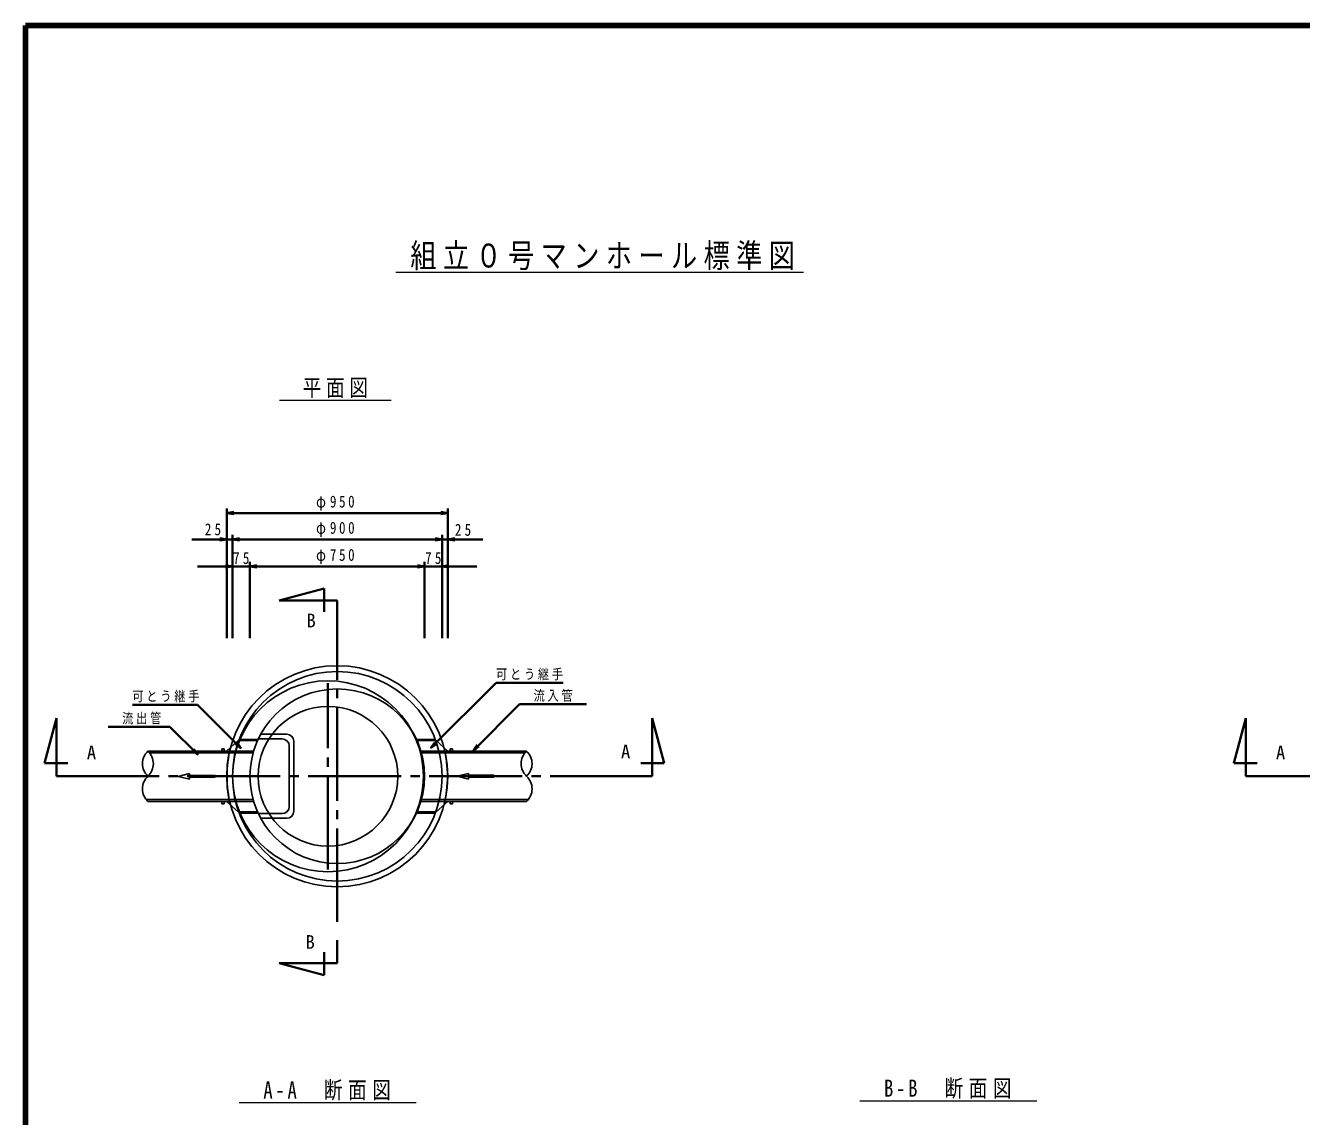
# Model space of a CAD drawing. Units: millimetres on the paper, scale 1:20. Extents: x 20 to 821, y 20 to 574.
# Drawn here: x 20 to 294.1, y 339.6 to 574 of the extents above; entities that cross this region are included whole.
import ezdxf
from ezdxf.enums import TextEntityAlignment as Align

# ---------------------------------------------------------------- set-up
doc = ezdxf.new("R2010")
doc.units = ezdxf.units.MM
doc.linetypes.add('USER1', pattern=[26, 20, -2, 2, -2])
for name, color, linetype, lineweight in [('中心線', 8, 'USER1', 35), ('寸法線・引出線', 7, 'Continuous', 35), ('断面', 7, 'Continuous', 35), ('枠', 7, 'Continuous', 30), ('構造図', 7, 'Continuous', 25), ('表題', 7, 'Continuous', 18)]:
    doc.layers.add(name, color=color, linetype=linetype, lineweight=lineweight)
doc.styles.add('ＭＳ ゴシック', font='')
doc.styles.get('ＭＳ ゴシック').set_extended_font_data('MS Gothic')

msp = doc.modelspace()

# ---------------------------------------------------------------- linework, layer by layer
at = {"layer": '中心線'}
for p, q in [((86.971, 381.48), (86.971, 443.757)), ((84.971, 392.73), (84.971, 432.73)), ((28.7, 412.73), (144.682, 412.73)), ((409.119, 412.73), (291.932, 412.73))]:
    msp.add_line(p, q, dxfattribs=at)
at = {"layer": '寸法線・引出線'}
for p, q in [((63.221, 442.393), (63.221, 470.257)), ((64.721, 469.507), (63.221, 469.257)), ((63.221, 469.257), (110.721, 469.257)), ((63.221, 469.257), (64.721, 469.007)), ((110.721, 469.257), (109.221, 469.507)), ((109.221, 469.007), (110.721, 469.257)), ((110.721, 442.393), (110.721, 470.257)), ((55.721, 463.625), (118.221, 463.625)), ((63.221, 463.625), (61.721, 463.875)), ((61.721, 463.375), (63.221, 463.625)), ((64.471, 442.393), (64.471, 464.625)), ((65.971, 463.875), (64.471, 463.625)), ((64.471, 463.625), (65.971, 463.375)), ((109.471, 463.625), (107.971, 463.875)), ((107.971, 463.375), (109.471, 463.625)), ((109.471, 442.393), (109.471, 464.625)), ((112.221, 463.875), (110.721, 463.625)), ((110.721, 463.625), (112.221, 463.375)), ((56.971, 457.8), (116.971, 457.8)), ((64.471, 457.8), (62.971, 458.05)), ((62.971, 457.55), (64.471, 457.8)), ((68.221, 442.393), (68.221, 458.8)), ((69.721, 458.05), (68.221, 457.8)), ((68.221, 457.8), (69.721, 457.55)), ((105.721, 457.8), (104.221, 458.05)), ((104.221, 457.55), (105.721, 457.8)), ((105.721, 442.393), (105.721, 458.8)), ((110.971, 458.05), (109.471, 457.8)), ((109.471, 457.8), (110.971, 457.55)), ((107.017, 418.773), (121.08, 432.836)), ((121.08, 432.836), (135.48, 432.836)), ((42.956, 428.106), (56.949, 428.106)), ((66.336, 418.719), (56.949, 428.106)), ((116.141, 418.227), (126.141, 428.227)), ((126.141, 428.227), (140.541, 428.227)), ((51.01, 423.359), (37.755, 423.359)), ((57.057, 417.312), (51.01, 423.359)), ((66.336, 418.719), (65.098, 419.603)), ((66.336, 418.719), (65.452, 419.957)), ((107.901, 420.01), (107.017, 418.773)), ((107.017, 418.773), (108.254, 419.656)), ((117.025, 419.465), (116.141, 418.227)), ((57.057, 417.312), (55.819, 418.196)), ((57.057, 417.312), (56.173, 418.549)), ((116.141, 418.227), (117.379, 419.111))]:
    msp.add_line(p, q, dxfattribs=at)
at = {"layer": '断面'}
for p, q in [((74.471, 450.479), (84.13, 453.067)), ((84.13, 453.067), (84.13, 448.067)), ((86.971, 450.479), (74.471, 450.479)), ((86.971, 442.019), (86.971, 450.479)), ((26.691, 425.23), (24.103, 415.571)), ((26.691, 412.73), (26.691, 425.23)), ((154.62, 412.73), (154.62, 425.23)), ((154.62, 425.23), (157.208, 415.571)), ((282.146, 425.23), (279.558, 415.571)), ((282.146, 412.73), (282.146, 425.23)), ((24.103, 415.571), (29.103, 415.571)), ((157.208, 415.571), (152.208, 415.571)), ((279.558, 415.571), (284.558, 415.571)), ((38.648, 412.73), (26.691, 412.73)), ((139.755, 412.73), (154.62, 412.73)), ((294.102, 412.73), (282.146, 412.73)), ((86.971, 377.51), (86.971, 372.558)), ((84.13, 369.97), (84.13, 374.97)), ((74.471, 372.558), (84.13, 369.97)), ((86.971, 372.558), (74.471, 372.558))]:
    msp.add_line(p, q, dxfattribs=at)
at = {"layer": '枠', "lineweight": 140}
for p, q in [((821, 574), (20, 574)), ((20, 574), (20, 20))]:
    msp.add_line(p, q, dxfattribs=at)
at = {"layer": '構造図'}
for p, q in [((63.199, 418.13), (65.699, 420.38)), ((65.699, 420.38), (69.853, 420.38)), ((69.967, 420.63), (65.903, 420.63)), ((70.02, 420.744), (75.151, 420.744)), ((70.53, 421.744), (76.151, 421.744)), ((77.651, 405.216), (77.651, 420.244)), ((103.976, 420.63), (108.039, 420.63)), ((108.243, 420.38), (104.09, 420.38)), ((110.743, 418.13), (108.243, 420.38)), ((46.296, 418.13), (69.016, 418.13)), ((46.663, 417.73), (68.9, 417.73)), ((62.699, 418.63), (62.199, 418.63)), ((62.199, 418.63), (62.199, 418.13)), ((62.699, 418.13), (62.699, 418.63)), ((76.651, 406.216), (76.651, 419.244)), ((127.646, 418.13), (104.927, 418.13)), ((127.279, 417.73), (105.042, 417.73)), ((111.243, 418.13), (111.243, 418.63)), ((111.243, 418.63), (111.743, 418.63)), ((111.743, 418.63), (111.743, 418.13)), ((55.26, 413.329), (52.76, 412.704)), ((55.26, 412.079), (52.76, 412.704)), ((55.26, 412.904), (55.26, 413.329)), ((60.762, 412.904), (55.26, 412.904)), ((55.26, 412.079), (55.26, 412.504)), ((60.762, 412.504), (55.26, 412.504)), ((60.762, 412.904), (60.762, 412.504)), ((115.133, 413.356), (112.633, 412.731)), ((115.133, 412.106), (112.633, 412.731)), ((115.133, 413.356), (115.133, 412.93)), ((120.635, 412.93), (115.133, 412.93)), ((120.635, 412.53), (115.133, 412.53)), ((115.133, 412.53), (115.133, 412.106)), ((120.635, 412.53), (120.635, 412.93)), ((45.929, 407.73), (68.9, 407.73)), ((46.296, 407.33), (69.016, 407.33)), ((62.199, 406.83), (62.199, 407.33)), ((62.699, 406.83), (62.199, 406.83)), ((62.699, 407.33), (62.699, 406.83)), ((63.199, 407.33), (65.699, 405.08)), ((127.646, 407.33), (104.927, 407.33)), ((128.013, 407.73), (105.042, 407.73)), ((110.743, 407.33), (108.243, 405.08)), ((111.243, 407.33), (111.243, 406.83)), ((111.243, 406.83), (111.743, 406.83)), ((111.743, 406.83), (111.743, 407.33)), ((65.699, 405.08), (69.853, 405.08)), ((69.967, 404.83), (65.904, 404.83)), ((70.02, 404.716), (75.151, 404.716)), ((70.53, 403.716), (76.151, 403.716)), ((103.976, 404.83), (108.038, 404.83)), ((108.243, 405.08), (104.09, 405.08))]:
    msp.add_line(p, q, dxfattribs=at)
for centre, radius in [((86.971, 412.73), 23.75), ((86.971, 412.73), 22.5), ((84.971, 412.73), 20.5), ((86.971, 412.73), 18.75), ((84.971, 412.73), 15)]:
    msp.add_circle(centre, radius, dxfattribs=at)
for centre, radius, start, end in [((75.151, 419.244), 1.5, 0, 90), ((76.151, 420.244), 1.5, 0, 90), ((48.834, 415.43), 3.705, 133.22758, 226.7724), ((43.758, 415.43), 3.705, 313.2276, 46.7724), ((90.81, 412.73), 27.5, 167.1404, 192.8595), ((83.133, 412.73), 27.5, 347.1405, 12.8596), ((130.184, 415.43), 3.705, 133.2276, 226.7724), ((125.108, 415.43), 3.705, 313.2276, 46.77242), ((48.834, 410.03), 3.705, 133.22758, 226.7724), ((125.108, 410.03), 3.705, 313.2276, 46.77242), ((75.151, 406.216), 1.5, 270, 0), ((76.151, 405.216), 1.5, 270, 0)]:
    msp.add_arc(centre, radius, start, end, dxfattribs=at)
at = {"layer": '表題'}
for p, q in [((187.122, 520.945), (99.537, 520.945)), ((98.547, 493.467), (74.547, 493.467)), ((237.232, 342.948), (199.232, 342.948)), ((103.897, 342.561), (65.897, 342.561))]:
    msp.add_line(p, q, dxfattribs=at)

# ---------------------------------------------------------------- texts
at = {"layer": '寸法線・引出線', "attachment_point": 7, "style": 'ＭＳ ゴシック'}
for s, insert, char_height in [('\\T1.4;\\W0.8;φ950', (82.421, 469.757), 2.566), ('\\T1.5;\\W0.8;25', (58.522, 464.452), 2.566), ('\\T1.4;\\W0.8;φ900', (82.421, 464.125), 2.566), ('\\T1.5;\\W0.8;25', (112.239, 464.356), 2.566), ('\\T1.5;\\W0.8;75', (64.596, 458.3), 2.566), ('\\T1.4;\\W0.8;φ750', (82.421, 458.3), 2.566), ('\\T1.5;\\W0.8;75', (105.846, 458.3), 2.566), ('\\T1.25;\\W0.8;可とう継手', (121.08, 433.336), 2.199), ('\\T1.25;\\W0.8;可とう継手', (42.956, 428.606), 2.199), ('\\T1.25;\\W0.8;流入管', (129.141, 428.727), 2.199), ('\\T1.25;\\W0.8;流出管', (40.755, 423.859), 2.199)]:
    msp.add_mtext(s, dxfattribs=dict(at, insert=insert, char_height=char_height))
at = {"layer": '断面', "style": 'ＭＳ ゴシック'}
for s, p in [('B', (80.348, 443.844)), ('A', (147.924, 415.688)), ('A', (33.172, 415.483)), ('A', (288.627, 415.483)), ('B', (80.143, 374.79))]:
    msp.add_text(s, height=2.933, dxfattribs=at).set_placement(p, align=Align.BOTTOM_LEFT)
at = {"layer": '表題', "attachment_point": 7, "style": 'ＭＳ ゴシック'}
for s, insert, char_height in [('\\T1.25;\\W0.8;\u3000組立０号マンホール標準図', (95.677, 521.445), 5.132), ('\\T1.25;\\W0.8;\u3000平面図\u3000', (74.547, 493.967), 3.666), ('\\T1.3;\\W0.8;\u3000A-A\u3000断面図\u3000', (65.897, 343.061), 3.666), ('\\T1.3;\\W0.8;\u3000B-B\u3000断面図\u3000', (199.232, 343.448), 3.666)]:
    msp.add_mtext(s, dxfattribs=dict(at, insert=insert, char_height=char_height))

doc.saveas('drawing.dxf')
